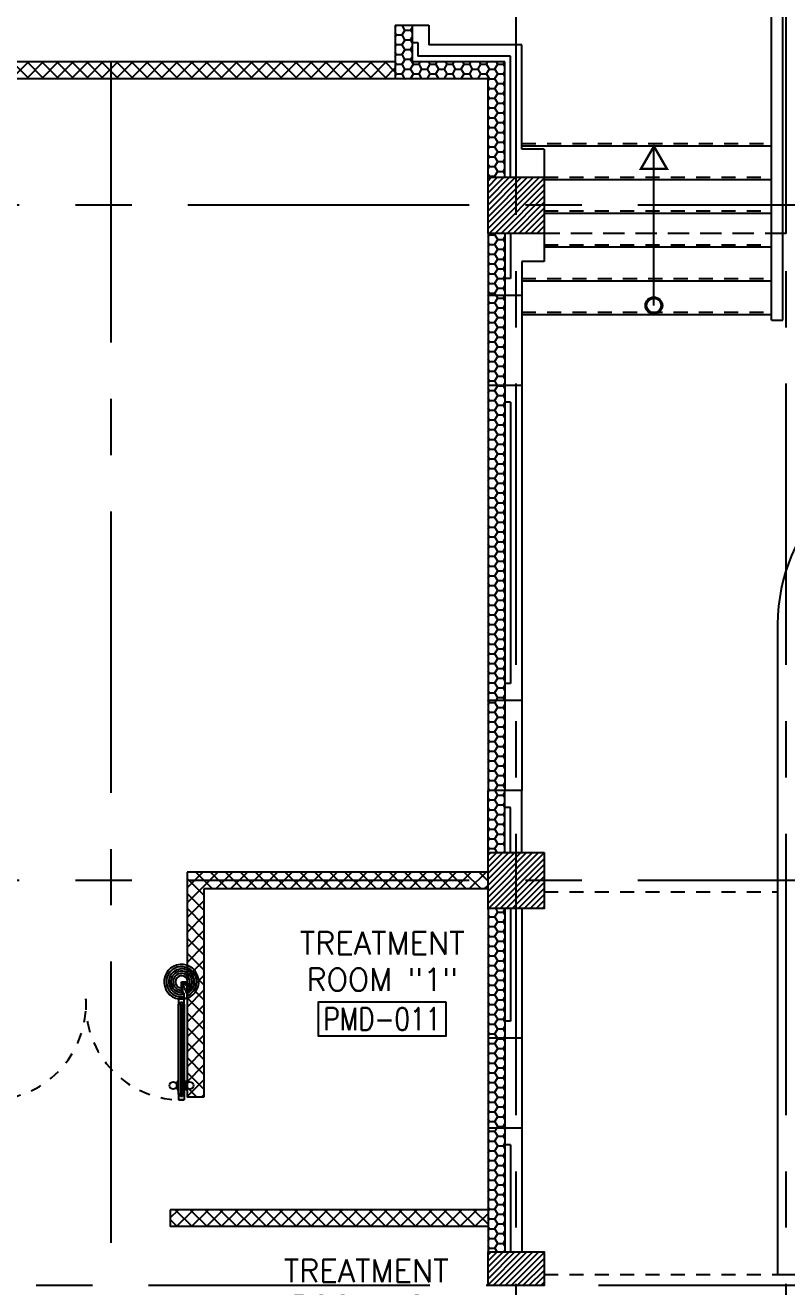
# Model space of a CAD drawing. Extents: x 417866.9 to 417960.2, y 43448 to 43538.2.
# Drawn here: x 417943.57 to 417950.34, y 43494.48 to 43505.69 of the extents above; entities that cross this region are included whole.
import ezdxf
from ezdxf.enums import TextEntityAlignment as Align

# ---------------------------------------------------------------- set-up
doc = ezdxf.new("R2010")
doc.units = 0
doc.header["$MEASUREMENT"] = 0
doc.header["$PDMODE"] = 3
doc.header["$PDSIZE"] = 0.1
for name, pattern in [('CENTERX2', [4, 2.5, -0.5, 0.5, -0.5]), ('HIDDEN', [0.375, 0.25, -0.125]), ('HIDDEN2', [0.1875, 0.125, -0.0625])]:
    doc.linetypes.add(name, pattern=pattern)
doc.layers.get('0').update_dxf_attribs({"linetype": 'CONTINUOUS'})
doc.layers.get('DEFPOINTS').update_dxf_attribs({"linetype": 'CONTINUOUS'})
for name, color, linetype in [('AX-DIM', 4, 'CONTINUOUS'), ('AXES', 11, 'CENTERX2'), ('CANOPY-LN', 3, 'CONTINUOUS'), ('COL', 2, 'CONTINUOUS'), ('DOOR', 4, 'CONTINUOUS'), ('Handrail', 4, 'CONTINUOUS'), ('HAT', 8, 'CONTINUOUS'), ('HIDDEN', 9, 'HIDDEN2'), ('INSUL', 7, 'CONTINUOUS'), ('RM-BOX', 2, 'CONTINUOUS'), ('RM-NAME', 2, 'CONTINUOUS'), ('RM-NO', 2, 'CONTINUOUS'), ('STR', 5, 'CONTINUOUS'), ('WALL', 2, 'CONTINUOUS'), ('WallType', 11, 'CONTINUOUS'), ('WallType2', 3, 'CONTINUOUS'), ('WIN', 5, 'CONTINUOUS')]:
    doc.layers.add(name, color=color, linetype=linetype)
doc.styles.add('ROMANS', font='ROMANS.shx', dxfattribs={"width": 0.6})
doc.dimstyles.new('STANDARD in', dxfattribs={"dimtxt": 0.2, "dimasz": 0.1, "dimexe": 0.07, "dimexo": 0.05, "dimgap": 0.1, "dimtad": 1, "dimdec": 0, "dimlfac": 1000, "dimzin": 0, "dimdsep": 46, "dimtxsty": 'ROMANS', "dimblk": 'ARCHTICK', "dimcen": 0.05, "dimdle": 0.05, "dimclrd": 4, "dimclre": 4, "dimclrt": 2, "dimadec": 0, "dimazin": 0, "dimtfac": 1, "dimtdec": 0, "dimtmove": 2, "dimatfit": 3, "dimfxl": 0, "dimtolj": 1, "dimtzin": 0, "dimarcsym": 0})
pattern_1 = [(0, (0, 0), (0.075, 0.04330127), [0.05, -0.1]), (120, (0, 0), (-0.074999999836, 0.043301270284), [0.05, -0.1]), (60, (0, 0), (1.64e-10, 0.086602540284), [-0.1, 0.05])]
pattern_2 = [(45, (0, 0), (-0.066291260736, 0.066291260736), []), (135, (0, 0), (-0.066291260736, -0.066291260736), [])]

# ---------------------------------------------------------------- blocks, each defined once
blk = doc.blocks.new('_ARCHTICK')
at = {"color": 0, "linetype": 'ByBlock', "const_width": 0.15}
blk.add_lwpolyline([(-0.5, -0.5), (0.5, 0.5)], dxfattribs=at)
blk = doc.blocks.new('*D142')
at = {"layer": 'AX-DIM', "color": 4, "lineweight": -2}
for p, q in [((417948.237, 43525.944), (417958.889, 43525.944)), ((417958.819, 43525.994), (417958.819, 43466.574)), ((417948.237, 43466.624), (417958.889, 43466.624))]:
    blk.add_line(p, q, dxfattribs=at)
at = {"layer": 'DEFPOINTS', "color": 0}
for p in [(417948.187, 43525.944), (417948.187, 43466.624), (417958.819, 43466.624)]:
    blk.add_point(p, dxfattribs=at)
at = {"layer": 'AX-DIM', "color": 4, "lineweight": -2, "xscale": 0.1, "yscale": 0.1, "zscale": 0.1}
for p, rotation in [((417958.819, 43525.944), 90), ((417958.819, 43466.624), 270)]:
    blk.add_blockref('_ARCHTICK', p, dxfattribs=dict(at, rotation=rotation))
at = {"layer": 'AX-DIM', "color": 2, "insert": (417958.619, 43496.284), "char_height": 0.2, "attachment_point": 5, "rotation": 90, "style": 'ROMANS'}
blk.add_mtext('\\A1;59320', dxfattribs=at)
blk = doc.blocks.new('RM1')
at = {"layer": 'RM-BOX'}
blk.add_lwpolyline([(570, -200), (-570, -200), (-570, -500), (570, -500)], close=True, dxfattribs=at)
at = {"layer": 'RM-NAME', "style": 'ROMANS'}
for tag, p in [('ROOMNAME1', (0, 324)), ('ROOMNAME2', (0, 0))]:
    blk.add_attdef(tag, text='', height=200, dxfattribs=at).set_placement(p, align=Align.MIDDLE)
at = {"layer": 'RM-NO', "style": 'ROMANS', "width": 0.8}
blk.add_attdef('ROOMNO', text='', height=200, dxfattribs=at).set_placement((0, -350), align=Align.MIDDLE)
blk = doc.blocks.new('COL50')
at = {"layer": 'COL'}
blk.add_lwpolyline([(-250, 250), (-250, -250), (250, -250), (250, 250)], close=True, dxfattribs=at)
blk = doc.blocks.new('*X84')
at = {"color": 0}
for p, q in [((253129, 41951), (253578, 42401)), ((253129, 42004), (253525, 42401)), ((253129, 42057), (253472, 42401)), ((253129, 42110), (253419, 42401)), ((253129, 42163), (253366, 42401)), ((253129, 42216), (253313, 42401)), ((253129, 42269), (253260, 42401)), ((253129, 42322), (253207, 42401)), ((253129, 42375), (253154, 42401)), ((253129, 41898), (253629, 42398)), ((253185, 41901), (253629, 42345)), ((253238, 41901), (253629, 42292)), ((253291, 41901), (253629, 42239)), ((253344, 41901), (253629, 42186)), ((253397, 41901), (253629, 42133)), ((253450, 41901), (253629, 42080)), ((253503, 41901), (253629, 42027)), ((253556, 41901), (253629, 41974)), ((253609, 41901), (253629, 41921))]:
    blk.add_line(p, q, dxfattribs=at)
blk = doc.blocks.new('*X83')
at = {"color": 0}
for p, q in [((253129, 47944), (253586, 48401)), ((253129, 47997), (253533, 48401)), ((253129, 48050), (253480, 48401)), ((253129, 48103), (253427, 48401)), ((253129, 48156), (253374, 48401)), ((253129, 48209), (253321, 48401)), ((253129, 48262), (253268, 48401)), ((253129, 48315), (253214, 48401)), ((253129, 48368), (253161, 48401)), ((253139, 47901), (253629, 48391)), ((253192, 47901), (253629, 48338)), ((253245, 47901), (253629, 48285)), ((253298, 47901), (253629, 48232)), ((253351, 47901), (253629, 48179)), ((253404, 47901), (253629, 48126)), ((253457, 47901), (253629, 48073)), ((253510, 47901), (253629, 48020)), ((253563, 47901), (253629, 47967)), ((253616, 47901), (253629, 47914))]:
    blk.add_line(p, q, dxfattribs=at)
blk = doc.blocks.new('A$C272A55A0')
at = {"layer": 'DOOR', "color": 0, "linetype": 'ByBlock'}
for p, q in [((0, 900), (0, 1050)), ((50, 1050), (0, 1050)), ((50, 950), (50, 1050)), ((1750, 950), (1750, 1050)), ((1750, 1050), (1800, 1050)), ((1800, 1050), (1800, 900)), ((0, 900), (25, 900)), ((25, 950), (50, 950)), ((25, 900), (25, 950)), ((75, 900), (25, 900)), ((25, 850), (25, 900)), ((75, 900), (75, 850)), ((1725, 900), (1775, 900)), ((1725, 900), (1725, 850)), ((1775, 950), (1750, 950)), ((1775, 900), (1775, 950)), ((1800, 900), (1775, 900)), ((1775, 850), (1775, 900)), ((42, 850), (25, 850)), ((58, 870), (42, 870)), ((42, 870), (42, 850)), ((58, 850), (58, 870)), ((75, 850), (58, 850)), ((1725, 850), (1742, 850)), ((1742, 870), (1758, 870)), ((1742, 850), (1742, 870)), ((1758, 870), (1758, 850)), ((1758, 850), (1775, 850)), ((1718, 160), (1709, 160)), ((1709, 95), (1709, 160)), ((1725, 173), (1718, 173)), ((1718, 173), (1718, 83)), ((1718, 95), (1718, 160)), ((1775, 173), (1782, 173)), ((1782, 173), (1782, 83)), ((1782, 160), (1791, 160)), ((1782, 95), (1782, 160)), ((1791, 95), (1791, 160)), ((25, 50), (42, 50)), ((25, 50), (25, 0)), ((25, 0), (75, 0)), ((75, 0), (25, 0)), ((42, 50), (42, 30)), ((42, 30), (58, 30)), ((58, 50), (75, 50)), ((58, 50), (58, 30)), ((75, 50), (75, 0)), ((1718, 95), (1709, 95)), ((1725, 83), (1718, 83)), ((1742, 50), (1725, 50)), ((1725, 50), (1725, 0)), ((1775, 0), (1725, 0)), ((1725, 0), (1775, 0)), ((1742, 50), (1742, 30)), ((1758, 30), (1742, 30)), ((1775, 50), (1758, 50)), ((1758, 50), (1758, 30)), ((1775, 83), (1782, 83)), ((1775, 50), (1775, 0)), ((1782, 95), (1791, 95))]:
    blk.add_line(p, q, dxfattribs=at)
at = {"layer": 'DOOR', "color": 9, "linetype": 'ByBlock'}
for p, q in [((50, 1050), (0, 1010)), ((50, 1050), (0, 937)), ((50, 1050), (37, 950)), ((1750, 1050), (1800, 1010)), ((1750, 1050), (1800, 937)), ((1750, 1050), (1763, 950))]:
    blk.add_line(p, q, dxfattribs=at)
at = {"layer": 'DOOR', "linetype": 'ByBlock'}
for p, q in [((25, 850), (25, 50)), ((42, 850), (42, 50)), ((58, 850), (58, 50)), ((75, 50), (75, 850)), ((1725, 50), (1725, 850)), ((1742, 850), (1742, 50)), ((1758, 850), (1758, 50)), ((1775, 850), (1775, 50))]:
    blk.add_line(p, q, dxfattribs=at)
at = {"layer": 'DOOR', "color": 0, "linetype": 'ByBlock'}
for centre in [(1676, 128), (1824, 128)]:
    blk.add_circle(centre, 32.4, dxfattribs=at)
at = {"layer": 'DOOR', "color": 9, "linetype": 'ByBlock'}
for centre, radius, start, end in [((50, 1050), 54.4, 203.2074, 270), ((50, 1050), 34.4, 180, 270), ((50, 1050), 14.4, 180, 270), ((1750, 1050), 14.4, 270, 0), ((1750, 1050), 34.4, 270, 0), ((1750, 1050), 54.4, 270, 336.7926), ((50, 1050), 74.4, 227.7764, 270), ((50, 1050), 94.4, 238.0182, 270), ((50, 1050), 114, 244.0838, 257.3774), ((50, 1050), 134, 248.1598, 259.28), ((50, 1050), 154, 251.1053, 256.2858), ((1750, 1050), 74.4, 270, 312.2236), ((1750, 1050), 94.4, 270, 301.9818), ((1750, 1050), 114, 282.6226, 295.9162), ((1750, 1050), 134, 280.72, 291.8402), ((1750, 1050), 154, 283.7142, 288.8947)]:
    blk.add_arc(centre, radius, start, end, dxfattribs=at)
at = {"layer": 'DOOR', "linetype": 'HIDDEN', "ltscale": 0.5}
for centre, start, end in [((50, 851), 268.3174, 3.2965), ((1750, 851), 176.7035, 271.6826)]:
    blk.add_arc(centre, 851, start, end, dxfattribs=at)
at = {"layer": 'WALL', "linetype": 'ByBlock'}
blk.add_line((1800, 900), (1800, 1050), dxfattribs=at)

msp = doc.modelspace()

# ---------------------------------------------------------------- hatches: boundary and pattern name
at = {"layer": 'HAT'}
h = msp.add_hatch(dxfattribs=at)
h.set_pattern_fill('ANSI31', color=256, scale=0.3, style=0)
h.set_pattern_definition([(45, (417480.111385, 43455.963322), (-0.0265165043, 0.0265165043), [])])
h.paths.add_polyline_path([(417947.9366, 43494.7943), (417947.6866, 43494.7943), (417947.6866, 43494.4943), (417947.9366, 43494.4943)])
h.paths.add_polyline_path([(417948.1866, 43494.7943), (417947.9366, 43494.7943), (417947.9366, 43494.4943), (417948.1866, 43494.4943)])
at = {"layer": 'WallType'}
h = msp.add_hatch(dxfattribs=at)
h.set_pattern_fill('ANSI37', color=256, scale=0.75, style=0)
h.set_pattern_definition(pattern_2)
h.paths.add_polyline_path([(417940.4866, 43504.3443), (417939.7866, 43504.3443), (417939.7866, 43504.1943), (417940.4866, 43504.1943)])
h.paths.add_polyline_path([(417940.6366, 43505.2193), (417946.8616, 43505.2193), (417946.8616, 43505.3693), (417940.4866, 43505.3693), (417940.4866, 43504.3443), (417940.6366, 43504.3443)])
h = msp.add_hatch(dxfattribs=at)
h.set_pattern_fill('ANSI37', color=256, scale=0.75, style=0)
h.set_pattern_definition(pattern_2)
h.paths.add_polyline_path([(417945.1616, 43498.0193), (417947.6866, 43498.0193), (417947.6866, 43498.1693), (417945.0116, 43498.1693), (417945.0116, 43496.1693), (417945.1616, 43496.1693)])
h.paths.add_polyline_path([(417947.6866, 43495.1693), (417944.8616, 43495.1693), (417944.8616, 43495.0193), (417947.6866, 43495.0193)])
at = {"layer": 'WallType2'}
h = msp.add_hatch(dxfattribs=at)
h.set_pattern_fill('HONEY', color=256, scale=0.4, style=0)
h.set_pattern_definition(pattern_1)
h.paths.add_polyline_path([(417947.8366, 43505.3693), (417947.0116, 43505.3693), (417947.0116, 43505.6947), (417946.8616, 43505.6947), (417946.8616, 43505.2193), (417947.6866, 43505.2193), (417947.6866, 43504.3443), (417947.8366, 43504.3443)])
h = msp.add_hatch(dxfattribs=at)
h.set_pattern_fill('HONEY', color=256, scale=0.4, style=0)
h.set_pattern_definition(pattern_1)
h.paths.add_polyline_path([(417947.8366, 43503.8443), (417947.6866, 43503.8443), (417947.6866, 43503.2943), (417947.8366, 43503.2943)])
h = msp.add_hatch(dxfattribs=at)
h.set_pattern_fill('HONEY', color=256, scale=0.4, style=0)
h.set_pattern_definition(pattern_1)
h.paths.add_polyline_path([(417947.8366, 43503.2943), (417947.6866, 43503.2943), (417947.6866, 43502.4943), (417947.8366, 43502.4943)])
h = msp.add_hatch(dxfattribs=at)
h.set_pattern_fill('HONEY', color=256, scale=0.4, style=0)
h.set_pattern_definition(pattern_1)
h.paths.add_polyline_path([(417947.8366, 43502.4943), (417947.6866, 43502.4943), (417947.6866, 43499.6943), (417947.8366, 43499.6943)])
h = msp.add_hatch(dxfattribs=at)
h.set_pattern_fill('HONEY', color=256, scale=0.4, style=0)
h.set_pattern_definition(pattern_1)
h.paths.add_polyline_path([(417947.8366, 43499.6943), (417947.6866, 43499.6943), (417947.6866, 43498.8943), (417947.8366, 43498.8943)])
h = msp.add_hatch(dxfattribs=at)
h.set_pattern_fill('HONEY', color=256, scale=0.4, style=0)
h.set_pattern_definition(pattern_1)
h.paths.add_polyline_path([(417947.8366, 43498.8943), (417947.6866, 43498.8943), (417947.6866, 43498.3443), (417947.8366, 43498.3443)])
h = msp.add_hatch(dxfattribs=at)
h.set_pattern_fill('HONEY', color=256, scale=0.4, style=0)
h.set_pattern_definition(pattern_1)
h.paths.add_polyline_path([(417947.8366, 43497.8414), (417947.6866, 43497.8414), (417947.6866, 43496.6943), (417947.8366, 43496.6943)])
h = msp.add_hatch(dxfattribs=at)
h.set_pattern_fill('HONEY', color=256, scale=0.4, style=0)
h.set_pattern_definition(pattern_1)
h.paths.add_polyline_path([(417947.8366, 43496.6943), (417947.6866, 43496.6943), (417947.6866, 43495.8943), (417947.8366, 43495.8943)])
h = msp.add_hatch(dxfattribs=at)
h.set_pattern_fill('HONEY', color=256, scale=0.4, style=0)
h.set_pattern_definition(pattern_1)
h.paths.add_polyline_path([(417947.8366, 43495.8943), (417947.6866, 43495.8943), (417947.6866, 43495.1693), (417947.6866, 43494.7943), (417947.8366, 43494.7943)])

# ---------------------------------------------------------------- linework, layer by layer
at = {"layer": 'AXES'}
for p, q in [((417947.9366, 43460.01), (417947.9366, 43537.5491)), ((417950.3366, 43460.01), (417950.3366, 43537.5491)), ((417944.3366, 43466.8743), (417944.3366, 43525.6943)), ((417959.5194, 43504.0943), (417889.6966, 43504.0943)), ((417959.5194, 43498.0943), (417889.6966, 43498.0943)), ((417959.1694, 43494.4943), (417889.6966, 43494.4943))]:
    msp.add_line(p, q, dxfattribs=at)
at = {"layer": 'CANOPY-LN', "linetype": 'HIDDEN2', "ltscale": 1.5}
for q in [(417950.3366, 43511.5443), (417948.1866, 43503.8443)]:
    msp.add_line((417950.3366, 43503.8443), q, dxfattribs=at)
at = {"layer": 'COL'}
msp.add_lwpolyline([(417947.6866, 43494.7943), (417948.1866, 43494.7943), (417948.1866, 43494.4943), (417947.6866, 43494.4943)], close=True, dxfattribs=at)
at = {"layer": 'Handrail'}
for p, q in [((417950.2066, 43503.0736), (417950.2066, 43507.4693)), ((417950.3066, 43503.0736), (417950.3066, 43507.4693)), ((417950.2066, 43503.0736), (417950.3066, 43503.0736))]:
    msp.add_line(p, q, dxfattribs=at)
at = {"layer": 'HIDDEN'}
for p, q in [((417948.1866, 43497.9943), (417950.2616, 43497.9943)), ((417948.1866, 43494.5943), (417950.2616, 43494.5943))]:
    msp.add_line(p, q, dxfattribs=at)
at = {"layer": 'INSUL'}
for p, q in [((417947.0116, 43505.6947), (417947.0116, 43505.3693)), ((417947.0116, 43505.5427), (417947.0616, 43505.5427)), ((417947.0616, 43505.5427), (417947.0616, 43505.4193)), ((417947.8866, 43505.4193), (417947.0616, 43505.4193)), ((417947.8866, 43504.3443), (417947.8866, 43505.4193)), ((417947.8366, 43505.3693), (417947.0116, 43505.3693)), ((417947.8366, 43504.3443), (417947.8366, 43505.3693)), ((417947.8366, 43503.8443), (417947.8366, 43503.2943)), ((417947.8866, 43503.8443), (417947.8866, 43503.4443)), ((417947.8866, 43503.4443), (417947.8366, 43503.4443)), ((417947.8366, 43502.4943), (417947.8366, 43499.6943)), ((417947.8866, 43502.3443), (417947.8366, 43502.3443)), ((417947.8866, 43502.3443), (417947.8866, 43499.8443)), ((417947.8866, 43499.8443), (417947.8366, 43499.8443)), ((417947.8366, 43498.3443), (417947.8366, 43498.8943)), ((417947.8866, 43498.7443), (417947.8366, 43498.7443)), ((417947.8866, 43498.3443), (417947.8866, 43498.7443)), ((417947.8366, 43497.8443), (417947.8366, 43496.6943)), ((417947.8866, 43497.8443), (417947.8866, 43496.8443)), ((417947.8866, 43496.8443), (417947.8366, 43496.8443)), ((417947.8366, 43495.8943), (417947.8366, 43494.7943)), ((417947.8866, 43495.7443), (417947.8366, 43495.7443)), ((417947.8866, 43495.7443), (417947.8866, 43494.7943))]:
    msp.add_line(p, q, dxfattribs=at)
at = {"layer": 'STR', "linetype": 'HIDDEN2'}
for p, q in [((417947.9866, 43504.6443), (417950.2066, 43504.6443)), ((417948.1866, 43504.3443), (417950.2066, 43504.3443)), ((417948.1866, 43504.0443), (417950.2066, 43504.0443)), ((417948.1866, 43503.7443), (417950.2066, 43503.7443)), ((417947.9866, 43503.4443), (417950.2066, 43503.4443)), ((417947.9866, 43503.1443), (417950.2066, 43503.1443))]:
    msp.add_line(p, q, dxfattribs=at)
at = {"layer": 'STR'}
for p, q in [((417947.9866, 43504.6243), (417950.2066, 43504.6243)), ((417949.1616, 43503.2043), (417949.1616, 43504.6243)), ((417948.1866, 43504.3243), (417950.2066, 43504.3243)), ((417948.1866, 43504.0243), (417950.2066, 43504.0243)), ((417948.1866, 43503.7243), (417950.2066, 43503.7243)), ((417947.9866, 43503.4243), (417950.2066, 43503.4243)), ((417947.9866, 43503.1243), (417950.2066, 43503.1243))]:
    msp.add_line(p, q, dxfattribs=at)
at = {"layer": 'STR', "const_width": 0.0215}
msp.add_lwpolyline([(417949.2771, 43504.4187), (417949.0461, 43504.4187), (417949.1616, 43504.6187)], close=True, dxfattribs=at)
at = {"layer": 'STR'}
for radius in [0.075, 0.065]:
    msp.add_circle((417949.1616, 43503.2043), radius, dxfattribs=at)
at = {"layer": 'WALL'}
for p, q in [((417946.8616, 43505.6947), (417947.1616, 43505.6947)), ((417946.8616, 43505.6947), (417946.8616, 43505.2193)), ((417947.1616, 43505.6947), (417947.1616, 43505.5193)), ((417947.9866, 43505.5193), (417947.1616, 43505.5193)), ((417947.9866, 43504.5943), (417947.9866, 43505.5193)), ((417946.8616, 43505.3693), (417940.4866, 43505.3693)), ((417947.6866, 43505.2193), (417940.6366, 43505.2193)), ((417947.6866, 43504.3443), (417947.6866, 43505.2193)), ((417948.1866, 43504.5943), (417947.9866, 43504.5943)), ((417948.1866, 43504.5943), (417948.1866, 43503.5943)), ((417947.6866, 43503.8443), (417947.6866, 43503.2943)), ((417947.9866, 43503.5943), (417947.9866, 43503.2943)), ((417948.1866, 43503.5943), (417947.9866, 43503.5943)), ((417947.9866, 43503.2943), (417947.6866, 43503.2943)), ((417947.9866, 43502.4943), (417947.6866, 43502.4943)), ((417947.6866, 43502.4943), (417947.6866, 43499.6943)), ((417947.9866, 43502.4943), (417947.9866, 43499.6943)), ((417950.2616, 43500.3699), (417950.2616, 43494.5943)), ((417947.9866, 43499.6943), (417947.6866, 43499.6943)), ((417947.9866, 43498.8943), (417947.6866, 43498.8943)), ((417947.6866, 43498.3443), (417947.6866, 43498.8943)), ((417947.9866, 43498.3443), (417947.9866, 43498.8943)), ((417947.6866, 43498.1693), (417945.0116, 43498.1693)), ((417945.0116, 43498.1693), (417945.0116, 43496.1693)), ((417947.6866, 43498.0193), (417945.1616, 43498.0193)), ((417945.1616, 43498.0193), (417945.1616, 43496.1693)), ((417947.6866, 43497.8443), (417947.6866, 43496.6943)), ((417947.9866, 43497.8443), (417947.9866, 43496.6943)), ((417947.9866, 43496.6943), (417947.6866, 43496.6943)), ((417945.1616, 43496.1693), (417945.0116, 43496.1693)), ((417947.6866, 43495.8943), (417947.6866, 43495.1693)), ((417947.9866, 43495.8943), (417947.6866, 43495.8943)), ((417947.9866, 43495.8943), (417947.9866, 43494.7943)), ((417947.6866, 43495.1693), (417944.8616, 43495.1693)), ((417944.8616, 43495.1693), (417944.8616, 43495.0193)), ((417947.6866, 43495.1693), (417947.6866, 43494.7943)), ((417947.6866, 43495.0193), (417944.8616, 43495.0193)), ((417950.2616, 43494.5943), (417953.4116, 43494.5943))]:
    msp.add_line(p, q, dxfattribs=at)
msp.add_arc((417951.8366, 43500.3699), 1.575, 90, 180, dxfattribs=at)
at = {"layer": 'WIN'}
for p, q in [((417947.6866, 43503.2943), (417947.6866, 43502.4943)), ((417947.8366, 43503.2943), (417947.8366, 43502.4943)), ((417947.9866, 43503.2943), (417947.9866, 43502.4943)), ((417947.6866, 43499.6943), (417947.6866, 43498.8943)), ((417947.8366, 43499.6943), (417947.8366, 43498.8943)), ((417947.9866, 43499.6943), (417947.9866, 43498.8943)), ((417947.6866, 43496.6943), (417947.6866, 43495.8943)), ((417947.8366, 43496.6943), (417947.8366, 43495.8943)), ((417947.9866, 43496.6943), (417947.9866, 43495.8943))]:
    msp.add_line(p, q, dxfattribs=at)

# ---------------------------------------------------------------- block references
at = {"layer": 'COL', "xscale": -0.001000000047497451, "yscale": 0.0009999999892897904, "zscale": 0.001}
for p in [(417947.9366, 43504.0943), (417947.9366, 43498.0943)]:
    msp.add_blockref('COL50', p, dxfattribs=at)
at = {"layer": 'DOOR', "color": 0, "xscale": 0.001000000047497451, "yscale": 0.0009999999892897904, "zscale": 0.001}
msp.add_blockref('A$C272A55A0', (417943.2116, 43496.1445), dxfattribs=at)
at = {"layer": 'HAT', "xscale": 0.001000000047497451, "yscale": 0.0009999999892897904, "zscale": 0.001}
for name in ['*X83', '*X84']:
    msp.add_blockref(name, (417694.5581, 43455.9433), dxfattribs=at)
for p, values in [((417946.746, 43497.2143), {'ROOMNO': 'PMD-011', 'ROOMNAME2': 'ROOM "1"', 'ROOMNAME1': 'TREATMENT'}), ((417946.6041, 43494.3024), {'ROOMNO': 'PMD-012', 'ROOMNAME2': 'ROOM "2"', 'ROOMNAME1': 'TREATMENT'})]:
    msp.add_blockref('RM1', p, dxfattribs=at).add_auto_attribs(values)

# ---------------------------------------------------------------- dimensions: what is measured, and where the dimension line sits
at = {"layer": 'AX-DIM'}
dim = msp.add_linear_dim(base=(417958.8194, 43466.6243), p1=(417948.1866, 43525.9443), p2=(417948.1866, 43466.6243), angle=270, dimstyle='STANDARD in', dxfattribs=at)
dim.commit()
dim.dimension.update_dxf_attribs({"geometry": '*D142', "text_midpoint": (417958.6194, 43496.2843)})

doc.saveas('drawing.dxf')
